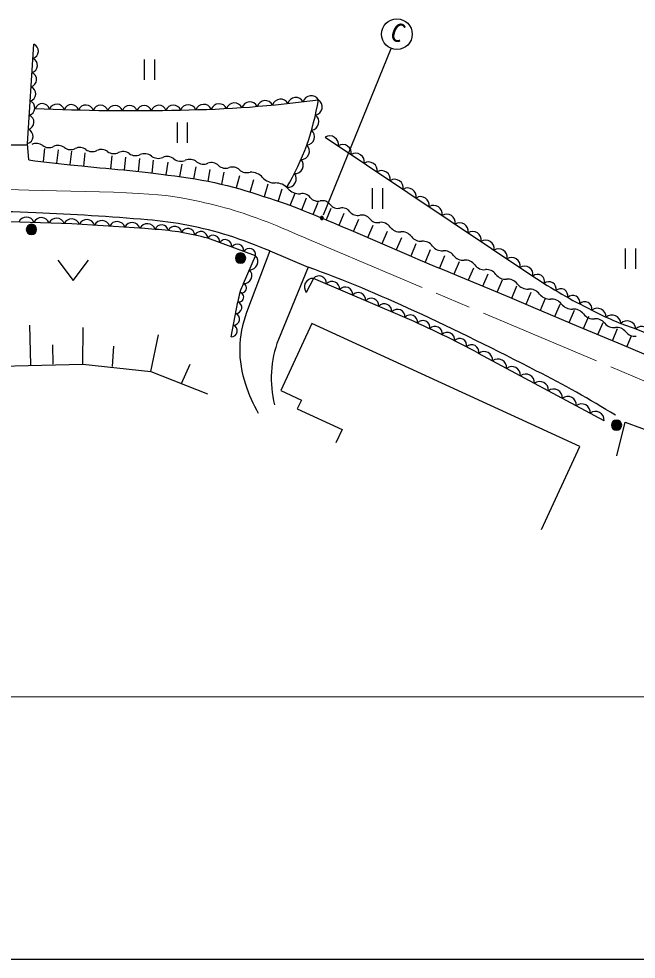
# Model space of a CAD drawing. Units: millimetres, scale not verified. Extents: x 40000 to 680000, y 20000 to 380000.
# Drawn here: x 298115 to 358420, y 205000 to 296872 of the extents above; entities that cross this region are included whole.
import ezdxf
from ezdxf.enums import TextEntityAlignment as Align

# ---------------------------------------------------------------- set-up
doc = ezdxf.new("R2010")
doc.units = ezdxf.units.MM
doc.header["$LTSCALE"] = 1000
doc.linetypes.add('CHAIN', pattern=[18.5, 12, -1.5, 3.5, -1.5])
for name, color, linetype, lineweight in [('M-BGD', 7, 'Continuous', 25), ('M-BMK', 2, 'CHAIN', 13), ('M-STR-HTXT', 7, 'Continuous', 13), ('M-STR-STRC', 7, 'Continuous', 25), ('M-TTL-BAND', 7, 'Continuous', 25)]:
    doc.layers.add(name, color=color, linetype=linetype, lineweight=lineweight)
doc.styles.add('ＭＳ ゴシック', font='')
doc.styles.get('ＭＳ ゴシック').set_extended_font_data('MS Gothic')

msp = doc.modelspace()

# ---------------------------------------------------------------- hatches: boundary and pattern name
at = {"layer": 'M-BGD'}
for points in [[(327866, 277406, 0.41422), (327716, 277556, 0.41422), (327566, 277406, 0.41422), (327716, 277256, 0.41422)], [(299847, 276297, 1), (298847, 276297, 1)], [(320277, 273495, 1), (319277, 273495, 1)], [(357002, 257177, 0.41421), (356502, 257677, 0.41421), (356002, 257177, 1)]]:
    msp.add_hatch(color=256, dxfattribs=at).paths.add_polyline_path(points)

# ---------------------------------------------------------------- linework, layer by layer
for p, q in [((298966, 284680), (299573, 294392)), ((310369, 292908), (310369, 290908)), ((311369, 292908), (311369, 290908)), ((313567, 286749), (313567, 284749)), ((314567, 286749), (314567, 284749)), ((328052, 285296), (348330, 271737)), ((296854, 284562), (298976, 284555)), ((299105, 283082), (298966, 284680)), ((300529, 282924), (300672, 284216)), ((301837, 282780), (301979, 284072)), ((303144, 282636), (303287, 283928)), ((304452, 282491), (304594, 283784)), ((307103, 282224), (307238, 283498)), ((308447, 282102), (308580, 283355)), ((309790, 281965), (309922, 283213)), ((311130, 281805), (311264, 283071)), ((312663, 282872), (312469, 281636)), ((313850, 281451), (314076, 282657)), ((315227, 281245), (315443, 282401)), ((316597, 281002), (316811, 282145)), ((317957, 280705), (318179, 281889)), ((319669, 281528), (319339, 280346)), ((320708, 279945), (321083, 281172)), ((322100, 279504), (322479, 280745)), ((323807, 280226), (323459, 279087)), ((332636, 280314), (332636, 278314)), ((333636, 280314), (333636, 278314)), ((324626, 278642), (325101, 279837)), ((325757, 278207), (326226, 279391)), ((326879, 277751), (327352, 278944)), ((328609, 278330), (328149, 277227)), ((329403, 276696), (329909, 277893)), ((330808, 276103), (331314, 277300)), ((332213, 275509), (332718, 276707)), ((299347, 276297), (299348, 276297)), ((333617, 274916), (334123, 276114)), ((321250, 273721), (316571, 275429)), ((335022, 274323), (335528, 275520)), ((336427, 273729), (336932, 274927)), ((322624, 274195), (320369, 268173)), ((322624, 274195), (326370, 272618)), ((337831, 273136), (338337, 274334)), ((357350, 274431), (357350, 272431)), ((358350, 274431), (358350, 272431)), ((319777, 273495), (319778, 273495)), ((320049, 270999), (321250, 273721)), ((339236, 272543), (339742, 273740)), ((340641, 271950), (341146, 273147)), ((326370, 272618), (323469, 265532)), ((342045, 271356), (342551, 272554)), ((343450, 270763), (343956, 271961)), ((326893, 271511), (326197, 270139)), ((335828, 267694), (326893, 271511)), ((344855, 270170), (345361, 271367)), ((346259, 269576), (346765, 270774)), ((347665, 268986), (348170, 270181)), ((318849, 265806), (319504, 269237)), ((349071, 268395), (349575, 269587)), ((350476, 267803), (350979, 268994)), ((351878, 267203), (352384, 268401)), ((353283, 266610), (353789, 267807)), ((299282, 263079), (299196, 266943)), ((304379, 263142), (304415, 266722)), ((354687, 266017), (355193, 267214)), ((356092, 265423), (356598, 266621)), ((358393, 266584), (374854, 259799)), ((311012, 262405), (311749, 265985)), ((357497, 264830), (357953, 265910)), ((301476, 263128), (301433, 265024)), ((307261, 262901), (307413, 264877)), ((355293, 257611), (343033, 264185)), ((314012, 261243), (314844, 263144)), ((323709, 260549), (325714, 259628)), ((325714, 259628), (325320, 258770)), ((325320, 258770), (329691, 256760)), ((356526, 254192), (357353, 257467)), ((357353, 257467), (361283, 256001)), ((329691, 256760), (329093, 255460)), ((356502, 257177), (356503, 257177))]:
    msp.add_line(p, q, dxfattribs=at)
for points in [[(299105, 283082), (299679, 283011), (300253, 282942), (300827, 282875), (301401, 282810), (301976, 282746), (302552, 282683), (303129, 282620), (304287, 282497), (304869, 282436), (305451, 282377), (306031, 282321), (306610, 282268), (307772, 282164), (308358, 282111), (308949, 282054), (309546, 281992), (310151, 281925), (310765, 281851), (312033, 281692), (312685, 281608), (313343, 281521), (314005, 281430), (314667, 281333), (315326, 281229), (315977, 281118), (316618, 280998), (317245, 280868), (317863, 280728), (318477, 280577), (319086, 280416), (319690, 280248), (320287, 280073), (320876, 279894), (321458, 279712), (322030, 279528), (322591, 279343), (323141, 279161), (323658, 278986), (324132, 278820), (324578, 278660), (325009, 278499), (325441, 278332), (325888, 278155), (326366, 277961), (326888, 277748), (327577, 277463)], [(327855, 277349), (328125, 277237), (328864, 276929), (329676, 276585), (330548, 276213), (331464, 275819), (335287, 274170), (336211, 273775), (337093, 273400), (337944, 273041), (338787, 272688), (339620, 272340), (341264, 271657), (344469, 270326), (346035, 269670), (348309, 268716), (352800, 266824), (357024, 265040), (361704, 263058)], [(301934, 273306), (303434, 271306), (304934, 273306)], [(349181, 246974), (352908, 255079), (326728, 267116), (323709, 260549)], [(291009, 262791), (304379, 263142), (311012, 262405), (316557, 260229)]]:
    msp.add_lwpolyline(points, dxfattribs=at)
for points in [[(327866, 277406, 0.41422), (327716, 277556, 0.41422), (327566, 277406, 0.41422), (327716, 277256, 0.41422)], [(299847, 276297, 1), (298847, 276297, 1)], [(320277, 273495, 1), (319277, 273495, 1)], [(357002, 257177, 0.41421), (356502, 257677, 0.41421), (356002, 257177, 1)]]:
    msp.add_lwpolyline(points, format="xyb", close=True, dxfattribs=at)
for centre, radius, start, end in [((299296, 293713), 733, 284.96769, 67.88028), ((299210, 292325), 733, 284.96769, 67.88028), ((299123, 290938), 733, 284.96769, 67.88028), ((299036, 289550), 733, 284.96769, 67.88028), ((298950, 288163), 733, 284.96769, 67.88028), ((300407, 287829), 755, 17.47443, 157.77308), ((301828, 287775), 755, 17.86463, 158.16327), ((303250, 287731), 755, 18.25482, 158.55347), ((312561, 396698), 108745, 270.71168, 277.83199), ((316173, 287697), 815, 24.84741, 158.94938), ((317678, 287757), 815, 25.63856, 159.74053), ((319182, 287839), 815, 26.4297, 160.53167), ((320684, 287940), 815, 27.22085, 161.32282), ((322185, 288063), 815, 28.01199, 162.11396), ((323684, 288206), 815, 28.80314, 162.90511), ((303217, 292810), 24466, 329.5417, 350.96226), ((325181, 288370), 815, 29.59429, 163.69625), ((326676, 288555), 815, 30.38543, 164.4874), ((326930, 288277), 823, 281.4022, 56.95222), ((309067, 496529), 208624, 267.42866, 271.33057), ((304672, 287696), 755, 18.64501, 158.94366), ((306094, 287671), 755, 19.0352, 159.33385), ((307516, 287655), 755, 19.42539, 159.72404), ((308939, 287650), 755, 19.81558, 160.11423), ((310361, 287654), 755, 20.20577, 160.50442), ((311784, 287667), 755, 20.59596, 160.89461), ((313206, 287691), 755, 20.98615, 161.2848), ((314668, 287658), 815, 24.05627, 158.15823), ((298863, 286775), 733, 284.96769, 67.88028), ((326602, 286809), 823, 277.83211, 53.38213), ((298776, 285388), 733, 284.96769, 67.88028), ((326183, 285365), 823, 274.26201, 49.81203), ((328501, 284597), 831, 349.71001, 122.75407), ((299841, 283681), 1013, 53.10464, 116.26626), ((301057, 285301), 1013, 233.10464, 296.26626), ((301954, 283485), 1013, 53.10464, 116.26626), ((303170, 285105), 1013, 233.10464, 296.26626), ((304066, 283288), 1013, 53.10464, 116.26626), ((305283, 284908), 1013, 233.10464, 296.26626), ((306179, 283092), 1013, 53.10464, 116.26626), ((307395, 284712), 1013, 233.10464, 296.26626), ((308292, 282895), 1013, 53.10464, 116.26626), ((325675, 283949), 823, 270.69192, 46.24194), ((329769, 283750), 831, 349.71001, 122.75407), ((309508, 284515), 1013, 233.10464, 296.26626), ((310388, 282585), 1110, 52.62652, 112.89963), ((311735, 284348), 1110, 232.62652, 292.89963), ((312599, 282304), 1110, 52.62652, 112.89963), ((313946, 284068), 1110, 232.62652, 292.89963), ((314809, 282023), 1110, 52.62652, 112.89963), ((325079, 282568), 823, 267.12183, 42.67185), ((331036, 282902), 831, 349.71001, 122.75407), ((316157, 283787), 1110, 232.62652, 292.89963), ((316929, 281827), 997, 46.29141, 109.96409), ((318307, 283269), 997, 226.29141, 289.96409), ((318988, 281395), 997, 46.29141, 109.96409), ((320366, 282836), 997, 226.29141, 289.96409), ((332304, 282055), 831, 349.71001, 122.75407), ((320756, 280332), 1568, 41.30732, 91.8353), ((323112, 282402), 1568, 221.30732, 271.8353), ((324399, 281226), 823, 263.55174, 39.10176), ((333571, 281207), 831, 349.71001, 122.75407), ((334838, 280360), 831, 349.71001, 122.75407), ((323213, 279267), 1568, 41.30732, 91.8353), ((325569, 281337), 1568, 221.30732, 271.8353), ((336106, 279512), 831, 349.71001, 122.75407), ((325830, 278837), 957, 37.70712, 102.74417), ((327344, 280007), 957, 217.70712, 282.74417), ((337373, 278665), 831, 349.71001, 122.75407), ((327766, 278141), 957, 37.70712, 102.74417), ((329280, 279311), 957, 217.70712, 282.74417), ((329702, 277445), 957, 37.70712, 102.74417), ((338641, 277818), 831, 349.71001, 122.75407), ((287871, 7416), 270757, 87.48255, 90.03878), ((298847, 276701), 798, 20.15277, 156.4961), ((290010, 33135), 244970, 85.16227, 87.71822), ((331216, 278615), 957, 217.70712, 282.74417), ((331638, 276749), 957, 37.70712, 102.74417), ((339908, 276970), 831, 349.71001, 122.75407), ((291975, 41803), 235297, 85.25861, 89.22615), ((300325, 276653), 798, 19.79209, 156.13541), ((301803, 276596), 798, 19.4314, 155.77473), ((303281, 276530), 798, 19.07071, 155.41404), ((304759, 276454), 798, 18.71003, 155.05336), ((306236, 276369), 798, 18.34934, 154.69267), ((307712, 276274), 798, 17.98866, 154.33198), ((309188, 276171), 798, 17.62797, 153.9713), ((310663, 276058), 798, 17.26729, 153.61061), ((307519, 239636), 37729, 72.9191, 85.20957), ((312061, 276072), 674, 9.20811, 160.77774), ((313351, 275925), 674, 6.18165, 157.75128), ((333152, 277919), 957, 217.70712, 282.74417), ((333474, 275850), 1141, 36.17576, 95.59842), ((341176, 276123), 831, 349.71001, 122.75407), ((309916, 251592), 24748, 74.40031, 86.50616), ((314630, 275710), 674, 3.15519, 154.72482), ((315897, 275427), 674, 0.12872, 151.69835), ((317109, 275086), 638, 352.41527, 147.48056), ((296367, 210125), 69242, 67.71484, 71.27045), ((335316, 277197), 1141, 216.17576, 275.59842), ((335539, 274926), 1141, 36.17576, 95.59842), ((342443, 275275), 831, 349.71001, 122.75407), ((318279, 274659), 638, 352.41527, 147.48056), ((319449, 274232), 638, 352.41527, 147.48056), ((337381, 276273), 1141, 216.17576, 275.59842), ((337603, 274002), 1141, 36.17576, 95.59842), ((343710, 274428), 831, 349.71001, 122.75407), ((320618, 273805), 638, 352.41527, 147.48056), ((339445, 275349), 1141, 216.17576, 275.59842), ((339668, 273078), 1141, 36.17576, 95.59842), ((344978, 273580), 831, 349.71001, 122.75407), ((320673, 273163), 803, 268.36368, 44.01635), ((341510, 274425), 1141, 216.17576, 275.59842), ((341733, 272154), 1141, 36.17576, 95.59842), ((346245, 272733), 831, 349.71001, 122.75407), ((320072, 271802), 803, 268.36368, 44.01635), ((278876, 143100), 137951, 65.19105, 69.8621), ((343575, 273501), 1141, 216.17576, 275.59842), ((343797, 271230), 1141, 36.17576, 95.59842), ((347513, 271886), 831, 349.71001, 122.75407), ((326850, 270670), 842, 87.06625, 219.11126), ((327441, 271026), 732, 355.32067, 138.40896), ((328717, 270480), 732, 355.32067, 138.40896), ((345639, 272577), 1141, 216.17576, 275.59842), ((345840, 270209), 1235, 37.09464, 94.15848), ((375221, 311714), 48180, 236.07295, 243.98393), ((348779, 271207), 694, 343.51118, 130.21691), ((349907, 270492), 694, 345.09338, 131.79911), ((325710, 268280), 6280, 154.3434, 171.23748), ((319627, 269683), 463, 254.53849, 79.48944), ((319899, 270561), 463, 246.09145, 71.0424), ((329993, 269935), 732, 355.32067, 138.40896), ((331270, 269390), 732, 355.32067, 138.40896), ((347811, 271699), 1235, 217.09464, 274.15848), ((347990, 269236), 1235, 37.09464, 94.15848), ((351055, 269809), 694, 346.67557, 133.3813), ((319307, 268682), 589, 267.88021, 70.50333), ((332546, 268844), 732, 355.32067, 138.40896), ((349960, 270725), 1235, 217.09464, 274.15848), ((350139, 268262), 1235, 37.09464, 94.15848), ((352221, 269158), 694, 348.25777, 134.9635), ((353405, 268539), 694, 349.83997, 136.54569), ((333822, 268299), 732, 355.32067, 138.40896), ((335099, 267754), 732, 355.32067, 138.40896), ((210134, -4887), 301124, 62.60308, 65.1334), ((352109, 269752), 1235, 217.09464, 274.15848), ((352289, 267288), 1235, 37.09464, 94.15848), ((354620, 267731), 868, 359.55687, 127.78704), ((366927, 292601), 27381, 242.03826, 251.84045), ((319089, 267538), 589, 267.88021, 70.50333), ((329987, 264506), 10293, 159.13096, 198.95724), ((336359, 267246), 696, 352.12057, 139.86823), ((296734, 178269), 97596, 61.68002, 66.38661), ((337574, 266695), 696, 351.33613, 139.08379), ((354259, 268778), 1235, 217.09464, 274.15848), ((354503, 266474), 1083, 37.18034, 98.19858), ((356058, 267070), 868, 2.82427, 131.05443), ((357530, 266492), 868, 6.09166, 134.32183), ((318870, 266394), 589, 267.88021, 70.50333), ((338781, 266127), 696, 350.5517, 138.29936), ((356229, 267783), 1083, 217.18034, 278.19858), ((356538, 265638), 1083, 37.18034, 98.19858), ((358965, 266023), 800, 359.63906, 135.5604), ((333282, 261774), 10508, 159.0482, 194.35884), ((339980, 265544), 696, 349.76727, 137.51493), ((341170, 264943), 696, 348.98284, 136.7305), ((358265, 266948), 1083, 217.18034, 278.19858), ((342353, 264327), 696, 348.19841, 135.94607), ((343550, 263513), 847, 355.99222, 127.60206), ((344913, 262783), 847, 355.99222, 127.60206), ((346275, 262052), 847, 355.99222, 127.60206), ((347637, 261322), 847, 355.99222, 127.60206), ((304663, 175145), 97794, 58.06282, 63.23821), ((332823, 265097), 13172, 197.38321, 210.81662), ((348999, 260592), 847, 355.99222, 127.60206), ((350361, 259861), 847, 355.99222, 127.60206), ((351723, 259131), 847, 355.99222, 127.60206), ((353085, 258400), 847, 355.99222, 127.60206), ((354447, 257670), 847, 355.99222, 127.60206)]:
    msp.add_arc(centre, radius, start, end, dxfattribs=at)
at = {"layer": 'M-BMK'}
msp.add_line((326457, 275304), (359477, 261366), dxfattribs=at)
msp.add_lwpolyline([(293778, 280298), (299110, 280141), (300408, 280109), (303188, 280044), (304609, 280008), (306010, 279969), (307362, 279925), (308635, 279875), (309798, 279818), (310821, 279753), (311705, 279680), (312480, 279602), (313164, 279517), (313772, 279427), (314322, 279331), (314830, 279231), (315314, 279126), (315790, 279017), (316275, 278904), (316785, 278787), (317298, 278668), (317785, 278546), (318252, 278421), (318703, 278291), (319144, 278157), (319580, 278017), (320018, 277871), (320462, 277718), (320918, 277557), (321391, 277387), (321875, 277210), (322361, 277026), (322851, 276836), (323345, 276638), (323844, 276434), (324349, 276223), (324862, 276005), (325383, 275779), (325915, 275545), (326457, 275304)], dxfattribs=at)
at = {"layer": 'M-STR-HTXT'}
msp.add_line((72967, 230646), (375732, 230643), dxfattribs=at)
at = {"layer": 'M-STR-STRC'}
msp.add_line((327877, 277734), (334483, 293982), dxfattribs=at)
msp.add_circle((335048, 295372), 1500, dxfattribs=at)
at = {"layer": 'M-TTL-BAND'}
msp.add_line((40000, 205000), (579000, 205000), dxfattribs=at)

# ---------------------------------------------------------------- texts
at = {"layer": 'M-STR-STRC', "style": 'ＭＳ ゴシック'}
msp.add_text('C', height=1833, rotation=337.818, dxfattribs=at).set_placement((334597, 294194), align=Align.BOTTOM_CENTER)

doc.saveas('drawing.dxf')
